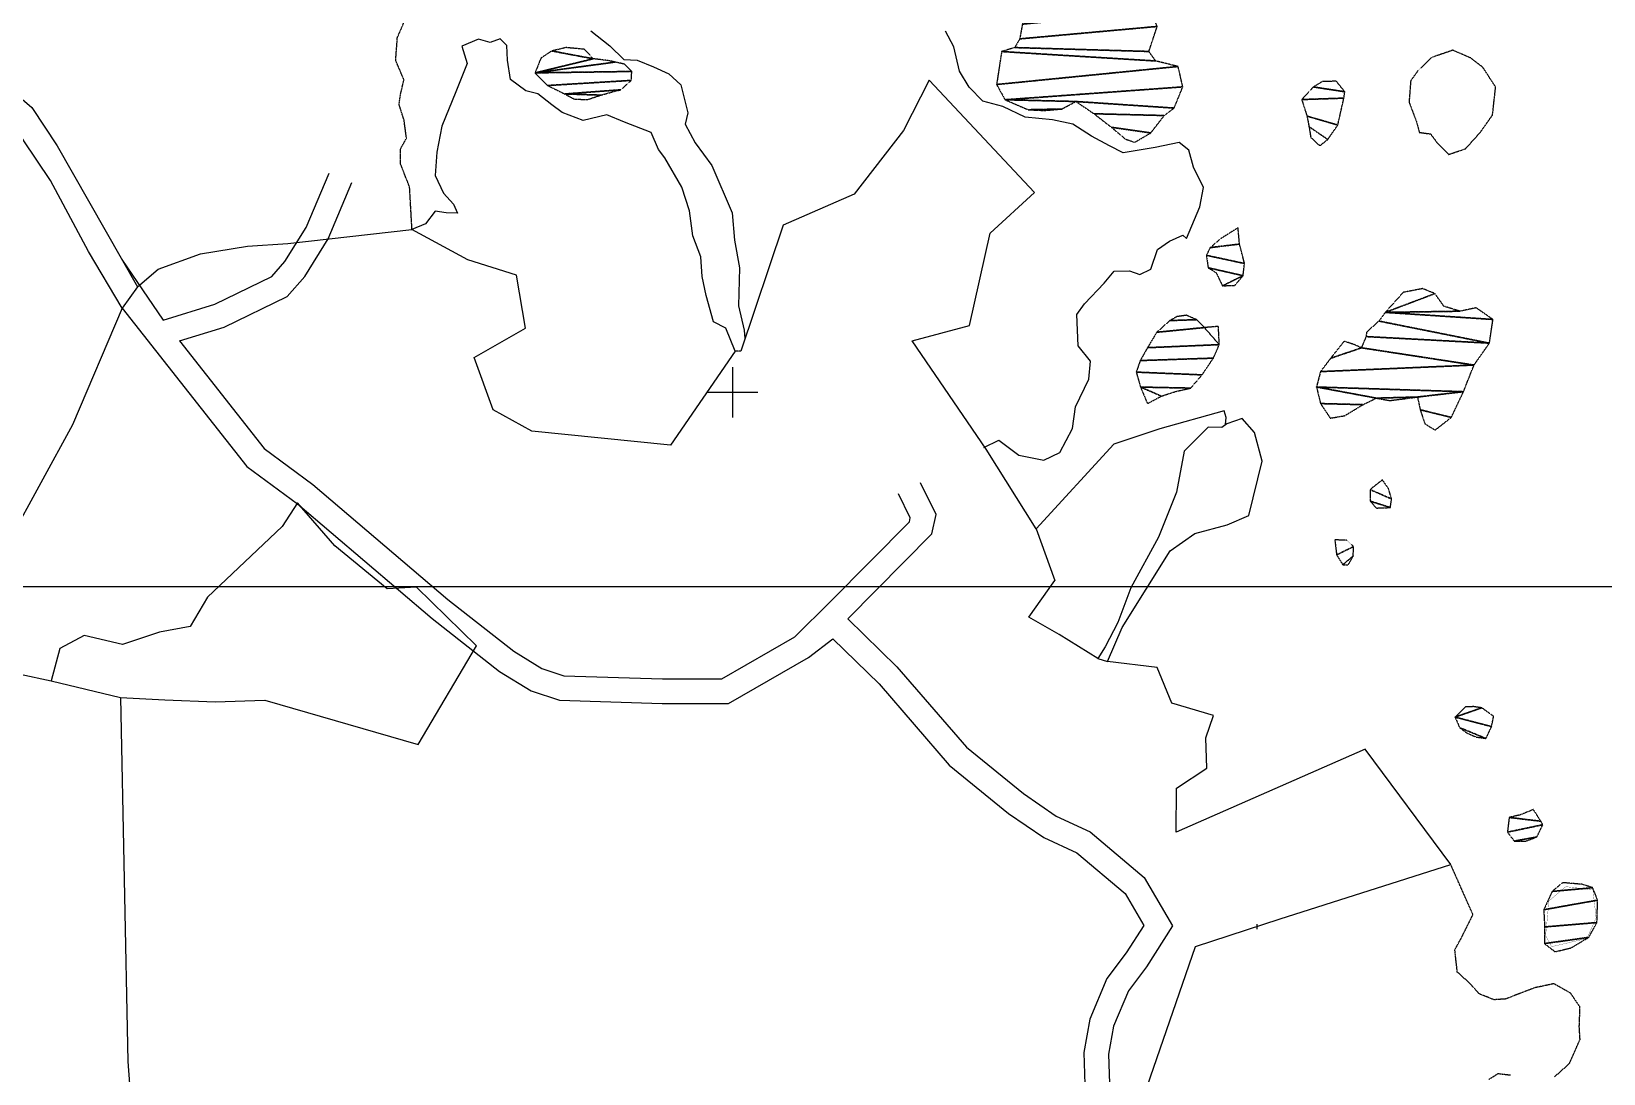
# Model space of a CAD drawing. Header units: metres. Extents: x 615331 to 657292, y 1301217 to 1321009.
# Drawn here: x 634176 to 635426, y 1318354 to 1319182 of the extents above; entities that cross this region are included whole.
import ezdxf

# ---------------------------------------------------------------- set-up
doc = ezdxf.new("R2010")
doc.units = ezdxf.units.M
doc.linetypes.add('HIDDEN', pattern=[0.375, 0.25, -0.125])
for name, color, linetype in [('2', 1, 'Continuous'), ('3', 7, 'Continuous'), ('42', 7, 'Continuous'), ('CIRCULO PI', 2, 'Continuous'), ('CVL_CUADCON_LIN', 8, 'Continuous')]:
    doc.layers.add(name, color=color, linetype=linetype)
picture_1 = doc.add_image_def('image2.jpg', size_in_pixel=(1123, 633))

# ---------------------------------------------------------------- blocks, each defined once
blk = doc.blocks.new('COORD')
at = {"layer": '42', "color": 2, "linetype": 'Continuous'}
for p, q in [((0, -2), (0, 2)), ((-2, 0), (2, 0))]:
    blk.add_line(p, q, dxfattribs=at)
blk = doc.blocks.new('COORD$')
at = {"layer": '42', "color": 2, "linetype": 'Continuous'}
blk.add_blockref('COORD', (0, 0), dxfattribs=at)

msp = doc.modelspace()

# ---------------------------------------------------------------- linework, layer by layer
at = {"layer": '2', "color": 1, "linetype": 'Continuous'}
for p, q in [((634259.84223, 1318979.38708), (634247.84623, 1318962.22608)), ((634974.82423, 1318786.94508), (634935.00023, 1318850.09008)), ((634974.82423, 1318786.94508), (634989.50323, 1318745.90808)), ((635023.72723, 1318683.72108), (635031.37723, 1318681.26008)), ((634191.25823, 1318666.06608), (634246.30423, 1318652.71708))]:
    msp.add_line(p, q, dxfattribs=at)
for points in [[(634620.48223, 1319182.97708), (634635.60523, 1319170.95408), (634646.65123, 1319160.15408), (634657.32623, 1319159.51308), (634670.33923, 1319154.32608), (634682.59723, 1319148.62208), (634692.09523, 1319139.83708), (634697.68423, 1319117.54108), (634695.50023, 1319108.62208), (634703.54423, 1319093.72308), (634716.70323, 1319075.83208), (634732.88123, 1319038.15708), (634734.90923, 1319016.32708), (634738.71423, 1318994.51908), (634738.04423, 1318964.27308), (634742.58523, 1318944.76008), (634743.14623, 1318938.32408)], [(634933.07723, 1318851.53408), (634945.00623, 1318857.37808), (634960.89123, 1318845.36308), (634980.74723, 1318841.52408), (634993.63323, 1318847.51608), (635003.57423, 1318866.68708), (635006.17023, 1318883.99508), (635016.58723, 1318905.96708), (635017.94823, 1318920.21208), (635008.15823, 1318932.29608), (635007.11123, 1318957.18608), (635013.10823, 1318965.89408), (635028.92223, 1318982.33708), (635036.68723, 1318991.82708), (635048.87823, 1318991.96708), (635057.29423, 1318989.01408), (635065.87923, 1318993.43208), (635071.28923, 1319008.99308), (635080.86523, 1319015.70908), (635091.47923, 1319020.40508), (635094.30523, 1319017.64208), (635104.93823, 1319042.91908), (635107.81123, 1319058.19808), (635100.00623, 1319074.37108), (635096.29423, 1319088.05008), (635088.60523, 1319094.06008), (635069.34723, 1319090.02808), (635043.99423, 1319085.92708), (635033.00923, 1319091.39108), (635018.69723, 1319099.10508), (635003.85723, 1319108.59108), (634987.81623, 1319111.96508), (634965.94623, 1319114.25608), (634948.32323, 1319122.69308), (634932.27423, 1319126.83008), (634921.47723, 1319138.14108), (634913.71323, 1319150.75708), (634909.17423, 1319170.01608), (634902.68023, 1319182.64708)], [(634735.40923, 1318928.16108), (634727.83423, 1318946.37008), (634718.12623, 1318951.34108), (634712.29723, 1318972.36408), (634709.07523, 1318987.57308), (634708.13623, 1319003.06208), (634701.59623, 1319019.75808), (634699.08023, 1319039.80308), (634693.02423, 1319058.53708), (634679.29723, 1319081.75708), (634674.39323, 1319088.56108), (634668.65223, 1319101.96308), (634647.22023, 1319110.35708), (634633.18523, 1319116.04108), (634614.44123, 1319111.50708), (634597.85723, 1319117.92408), (634589.40723, 1319123.92608), (634578.38423, 1319132.69308), (634568.95923, 1319135.12608), (634556.66423, 1319144.13308), (634554.20123, 1319159.60508), (634553.81323, 1319171.28908), (634548.41923, 1319176.56308), (634540.57823, 1319173.67808), (634531.14923, 1319176.36608), (634518.00723, 1319170.62508), (634522.22723, 1319156.95208), (634513.08923, 1319134.23308), (634501.96823, 1319107.17208), (634498.14323, 1319086.29208), (634496.83123, 1319067.72808), (634503.34023, 1319053.82708), (634511.31423, 1319045.02508), (634514.44323, 1319037.94608), (634505.55223, 1319038.09808), (634496.64523, 1319039.52108), (634488.88823, 1319029.26808), (634478.27123, 1319024.82708)], [(634116.09323, 1319155.86608), (634137.79023, 1319146.45808), (634156.68023, 1319138.28908), (634175.91623, 1319121.99308), (634196.07723, 1319091.47708), (634259.84223, 1318979.38708)], [(634935.00023, 1318850.09008), (634876.11823, 1318936.42508), (634921.72623, 1318948.60908), (634938.20423, 1319022.01708), (634973.42623, 1319054.43308), (634889.61023, 1319143.55308), (634869.20823, 1319103.66708), (634830.12023, 1319052.90208), (634773.46523, 1319028.39508), (634739.72823, 1318928.08408)], [(634247.84623, 1318962.22608), (634220.91423, 1319007.40108), (634190.80323, 1319063.97508), (634169.09823, 1319096.25108), (634137.87323, 1319116.98408), (634055.95623, 1319128.24408), (634023.10323, 1319113.63908), (633999.88323, 1319100.66808), (633977.17123, 1319087.70408), (633948.35923, 1319075.17808), (633812.97523, 1319053.04808), (633735.42723, 1319037.67808), (633685.78923, 1319024.91308), (633623.79923, 1319003.87708)], [(634280.27358, 1318952.72304), (634321.50809, 1318965.61474), (634366.86232, 1318987.61252), (634377.21952, 1318999.32425), (634394.2021, 1319026.43598), (634412.37731, 1319069.73665)], [(634293.24667, 1318936.23337), (634328.75256, 1318947.33405), (634378.95158, 1318971.68165), (634392.97989, 1318987.54461), (634411.66662, 1319017.37692), (634430.45865, 1319062.14711)], [(634259.84223, 1318979.38708), (634276.44723, 1318993.29808), (634310.08823, 1319005.62608), (634347.35823, 1319011.64208), (634379.59123, 1319013.78908), (634478.27123, 1319024.82708)], [(634735.40923, 1318928.16108), (634683.89323, 1318853.51108), (634573.48523, 1318864.53708), (634542.80623, 1318881.50008), (634527.61323, 1318923.04008), (634568.52523, 1318946.36208), (634561.45823, 1318988.49708), (634522.69723, 1319000.79708), (634478.27123, 1319024.82708)], [(634247.84623, 1318962.22608), (634208.26623, 1318869.53608), (634157.75923, 1318777.22908), (634092.23823, 1318687.29208), (634191.25823, 1318666.06608)], [(634247.84623, 1318962.22608), (634346.80644, 1318836.44098), (634387.14962, 1318806.6137), (634494.36772, 1318715.47239), (634547.97676, 1318673.49211), (634573.16546, 1318658.00347), (634595.47575, 1318650.57109), (634677.27781, 1318648.09224), (634729.95653, 1318648.09224), (634793.78865, 1318684.63653), (634812.99669, 1318699.50337), (634849.76197, 1318663.64535), (634905.68284, 1318599.02063), (634952.86705, 1318560.59433), (634980.82924, 1318541.38327), (635007.04269, 1318529.1554), (635045.49025, 1318496.84304), (635060.34396, 1318471.51803), (635046.36462, 1318449.68463), (635030.95831, 1318429.34019), (635017.45812, 1318396.95297), (635012.76453, 1318370.55699), (635013.7648, 1318336.52691)], [(634293.24667, 1318936.23337), (634360.58637, 1318850.64007), (634399.34291, 1318821.98586), (634506.76806, 1318730.66853), (634559.19335, 1318689.61523), (634581.50973, 1318675.89279), (634598.94469, 1318670.08456), (634677.57485, 1318667.70183), (634724.74039, 1318667.70183), (634782.86347, 1318700.97765), (634811.04454, 1318729.0062)], [(635125.37323, 1318869.92208), (635125.82023, 1318875.52108), (635124.23923, 1318880.59008), (635073.06323, 1318866.31208), (635036.60223, 1318854.22608), (634974.82423, 1318786.94508)], [(635126.38323, 1318870.44208), (635122.35123, 1318867.34708), (635111.67423, 1318867.74208), (635092.56923, 1318848.72108), (635086.31823, 1318816.10608), (635071.97023, 1318780.35408), (635050.04923, 1318739.94308), (635039.67723, 1318712.37008), (635029.72523, 1318692.93908), (635023.72723, 1318683.72108)], [(635086.22523, 1318545.55108), (635086.35023, 1318580.64308), (635110.57023, 1318596.66708), (635109.80123, 1318620.56108), (635115.70423, 1318638.42408), (635082.56223, 1318648.24108), (635071.07123, 1318676.59808), (635031.37723, 1318681.26008), (635043.27923, 1318708.34008), (635081.23923, 1318769.26508), (635100.90823, 1318783.20608), (635126.75323, 1318790.09308), (635143.95323, 1318797.39708), (635154.66123, 1318840.73908), (635148.31323, 1318863.55608), (635138.53523, 1318874.64008), (635126.38323, 1318870.44208)], [(634824.979, 1318715.20886), (634891.86438, 1318782.75896), (634895.23243, 1318798.24759), (634882.76749, 1318823.49773)], [(634246.30423, 1318652.71708), (634281.55023, 1318650.87508), (634321.71923, 1318649.27008), (634361.34523, 1318650.71008), (634483.20023, 1318615.39508), (634529.61123, 1318693.70008), (634481.83323, 1318740.48608), (634458.46823, 1318739.22008), (634416.92823, 1318773.35808), (634387.07623, 1318807.62108), (634375.08523, 1318788.67708), (634315.72623, 1318732.61008), (634301.75223, 1318709.06708), (634277.40423, 1318704.73808), (634248.03523, 1318694.76208), (634217.46123, 1318702.06408), (634198.26223, 1318691.68708), (634191.25823, 1318666.06608)], [(634811.04454, 1318729.0062), (634873.91508, 1318792.50156), (634874.61384, 1318795.71495), (634865.18376, 1318814.81738)], [(635023.72723, 1318683.72108), (634993.02523, 1318702.71808), (634968.98523, 1318716.70108), (634989.50323, 1318745.90808)], [(634825.05561, 1318715.28623), (634864.04772, 1318677.10424), (634919.39218, 1318613.14565), (634964.63021, 1318576.30431), (634990.593, 1318558.46689), (635017.67791, 1318545.83251), (635060.69474, 1318509.68001), (635083.34107, 1318471.06889), (635062.46323, 1318438.46118), (635048.09806, 1318419.49159), (635036.38751, 1318391.39775), (635032.42503, 1318369.11339), (635033.34782, 1318337.71924)], [(634246.30423, 1318652.71708), (634252.15123, 1318363.36708), (634256.64923, 1318303.19808), (634260.28523, 1318229.55108), (634134.77323, 1318232.69008), (634060.44523, 1318291.04508), (633891.45823, 1318342.21908), (633801.47823, 1318392.26308)], [(634260.28523, 1318229.55108), (634386.17323, 1318239.04108), (634408.47623, 1318105.01908), (634499.99823, 1318101.41908), (634640.83523, 1318096.31208), (634690.78723, 1318083.11508), (634736.67823, 1318069.36508), (634818.75123, 1318046.84808), (634901.73923, 1318033.49408), (634962.84323, 1318022.95908), (635008.59623, 1318021.92108), (635014.30723, 1318103.86108), (635025.07923, 1318187.88808), (635041.46823, 1318269.43308), (635050.20923, 1318306.65108), (635101.44923, 1318454.68108), (635168.80323, 1318476.76008), (635304.53923, 1318519.91208), (635236.44823, 1318611.74308), (635086.22523, 1318545.55108)]]:
    msp.add_lwpolyline(points, dxfattribs=at)
at = {"layer": '3', "color": 30, "linetype": 'HIDDEN'}
msp.add_line((634739.72823, 1318928.08408), (634735.40923, 1318928.16108), dxfattribs=at)
for points in [[(634478.27123, 1319024.82708), (634476.36123, 1319058.60008), (634469.03523, 1319077.32008), (634469.15623, 1319089.01008), (634473.88523, 1319097.44908), (634471.94223, 1319111.91008), (634467.99023, 1319124.31608), (634469.16723, 1319132.46008), (634471.83023, 1319143.92508), (634465.30423, 1319159.35108), (634466.62123, 1319177.40708), (634478.25023, 1319204.47408)], [(635330.12823, 1319153.75808), (635320.39123, 1319161.27008), (635306.20723, 1319167.44108), (635289.55123, 1319161.76408), (635278.49523, 1319151.22008), (635272.70223, 1319143.17308), (635271.37323, 1319126.13308), (635277.39423, 1319110.44808), (635279.52223, 1319102.08708), (635288.42523, 1319100.91908), (635293.32623, 1319094.36808), (635302.83623, 1319084.56708), (635316.24723, 1319089.04008), (635328.03523, 1319102.13408), (635337.75023, 1319115.88208), (635340.24023, 1319138.15608), (635330.12823, 1319153.75808)], [(635387.16523, 1318351.19008), (635398.98223, 1318361.74308), (635407.39923, 1318380.89708), (635406.77823, 1318390.79908), (635407.36023, 1318406.56008), (635399.86723, 1318417.65508), (635386.57423, 1318425.12608), (635371.37023, 1318421.90308), (635348.10423, 1318412.99708), (635338.96723, 1318412.38508), (635327.22923, 1318417.07808), (635319.51223, 1318425.62908), (635309.75923, 1318434.41108), (635307.77823, 1318452.17508), (635312.75623, 1318461.12608), (635322.19223, 1318480.03708), (635304.53923, 1318519.91208)], [(635334.86523, 1318349.06708), (635342.17823, 1318353.72508), (635352.09723, 1318352.56808)]]:
    msp.add_lwpolyline(points, dxfattribs=at)
at = {"layer": 'CVL_CUADCON_LIN', "color": 2, "ltscale": 0.5, "flags": 128}
msp.add_lwpolyline([(634247.54676, 1319001.00082), (634280.27358, 1318952.72304)], dxfattribs=at)
at = {"layer": 'CVL_CUADCON_LIN', "color": 4, "ltscale": 0.5, "const_width": 0.2, "flags": 128}
msp.add_lwpolyline([(635380.01408, 1318463.3153), (635384.93253, 1318454.60847), (635412.91322, 1318461.18623), (635420.1644, 1318477.55175), (635417.63799, 1318499.80882), (635395.98323, 1318502.3211), (635382.67288, 1318490.98786)], close=True, dxfattribs=at)
for points in [[(635420.1644, 1318477.55175), (635417.63799, 1318499.80882)], [(635382.67288, 1318490.98786), (635380.01408, 1318463.3153)]]:
    msp.add_lwpolyline(points, dxfattribs=at)
at = {"layer": 'CVL_CUADCON_LIN', "color": 4, "ltscale": 0.5, "flags": 128}
msp.add_lwpolyline([(635150.33823, 1318472.41208), (635150.33823, 1318468.41208)], dxfattribs=at)

# ---------------------------------------------------------------- block references
at = {"layer": '42', "color": 1, "linetype": 'Continuous', "xscale": 10, "yscale": 10}
msp.add_blockref('COORD$', (634733.49623, 1318895.48808), dxfattribs=at)

# ---------------------------------------------------------------- pictures from other files: only their frames are drawn
at = {"layer": 'CIRCULO PI'}
image = msp.add_image(picture_1, insert=(633770.17231, 1316661.08331), size_in_units=(3689.82738, 2079.84037), dxfattribs=at)
image.dxf.flags = 7

# ---------------------------------------------------------------- meshes
at = {"layer": '3', "color": 30, "linetype": 'HIDDEN'}
mesh = msp.add_polyface(dxfattribs=at)
corners = [(634995.08223, 1319120.68708), (634968.41923, 1319120.12808), (635028.52323, 1319239.47908), (635005.64023, 1319241.50408), (635039.76123, 1319234.01708), (634999.85623, 1319236.35608), (635049.76523, 1319225.49208), (634995.92923, 1319224.36908), (635055.99623, 1319213.62108), (634992.74723, 1319213.91408), (635065.82423, 1319198.23308), (634983.42023, 1319207.70908), (634963.83123, 1319188.17408), (635071.04023, 1319186.35108), (634961.67923, 1319176.46108), (635064.41023, 1319166.45508), (634957.69423, 1319169.55508), (635069.83023, 1319158.89408), (634947.31623, 1319166.38708), (635087.66023, 1319154.52408), (634943.29823, 1319140.16908), (635091.40123, 1319138.30508), (634950.04023, 1319128.04908), (635084.48223, 1319121.45508), (635006.44423, 1319126.66108), (635076.67623, 1319115.52208), (635020.78023, 1319116.91508), (635065.91223, 1319101.67708), (635034.61923, 1319106.14808), (634967.96023, 1319204.73708), (635015.76123, 1319244.92308), (635053.04423, 1319094.16208), (635045.64723, 1319096.87208), (634981.12623, 1319119.51108), (634973.99723, 1319209.88808)]
mesh.append_faces([[corners[k] for k in face] for face in [(0, 1, 33), (3, 2, 30), (27, 28, 32, 31), (29, 11, 34)]], dxfattribs={"vtx0": -1, "color": 30})
mesh.append_faces([[corners[k] for k in face] for face in [(21, 22, 24, 23)]], dxfattribs={"vtx0": -1, "vtx1": -1, "vtx2": -1, "color": 30})
mesh.append_faces([[corners[k] for k in face] for face in [(10, 11, 29, 12)]], dxfattribs={"vtx0": -1, "vtx1": -1, "vtx3": -1, "color": 30})
mesh.append_faces([[corners[k] for k in face] for face in [(1, 0, 24, 22), (2, 3, 5, 4), (4, 5, 7, 6), (6, 7, 9, 8), (8, 9, 11, 10), (10, 12, 14, 13), (13, 14, 16, 15), (15, 16, 18, 17), (17, 18, 20, 19), (19, 20, 22, 21), (23, 24, 26, 25), (25, 26, 28, 27)]], dxfattribs={"vtx0": -1, "vtx2": -1, "color": 30})
mesh = msp.add_polyface(dxfattribs=at)
corners = [(634622.51523, 1319160.64008), (634589.42423, 1319166.86808), (634576.16123, 1319149.43808), (634640.07123, 1319158.04608), (634653.11023, 1319150.57208), (634652.68423, 1319143.45208), (634586.18223, 1319139.38908), (634644.38723, 1319135.98908), (634599.72123, 1319132.68308), (634628.43323, 1319131.74108), (634647.20223, 1319156.34908), (634640.08123, 1319134.92308), (634618.31223, 1319128.32208), (634607.64323, 1319128.45408), (634580.85323, 1319161.18008), (634600.82323, 1319169.54008), (634615.31723, 1319168.18108), (634633.96123, 1319159.24608)]
mesh.append_faces([[corners[k] for k in face] for face in [(1, 0, 16, 15), (9, 8, 13, 12)]], dxfattribs={"vtx0": -1, "color": 30})
mesh.append_faces([[corners[k] for k in face] for face in [(0, 2, 3, 17), (3, 2, 4, 10), (7, 8, 9, 11)]], dxfattribs={"vtx0": -1, "vtx1": -1, "color": 30})
mesh.append_faces([[corners[k] for k in face] for face in [(4, 2, 6, 5), (5, 6, 8, 7)]], dxfattribs={"vtx0": -1, "vtx2": -1, "color": 30})
mesh.append_faces([[corners[k] for k in face] for face in [(0, 1, 14, 2)]], dxfattribs={"vtx0": -1, "vtx3": -1, "color": 30})
mesh = msp.add_polyface(dxfattribs=at)
corners = [(635220.22423, 1319134.44208), (635195.28823, 1319138.22208), (635219.52023, 1319129.35208), (635186.00523, 1319128.20608), (635214.68423, 1319107.95208), (635190.21923, 1319115.04108), (635206.68823, 1319096.42708), (635191.83923, 1319106.67508), (635202.60423, 1319142.62608), (635213.52523, 1319142.75008), (635200.39423, 1319091.52708), (635193.20823, 1319098.05108)]
mesh.append_faces([[corners[k] for k in face] for face in [(1, 0, 9, 8), (6, 7, 11, 10)]], dxfattribs={"vtx0": -1, "color": 30})
mesh.append_faces([[corners[k] for k in face] for face in [(0, 1, 3, 2), (2, 3, 5, 4), (4, 5, 7, 6)]], dxfattribs={"vtx0": -1, "vtx2": -1, "color": 30})
mesh = msp.add_polyface(dxfattribs=at)
corners = [(635136.51823, 1319013.29708), (635113.18223, 1319010.48908), (635140.50523, 1318997.84208), (635110.20423, 1319004.35608), (635139.34523, 1318988.17308), (635111.58723, 1318994.46208), (635122.92823, 1318980.10908), (635132.82923, 1318980.47608), (635117.98323, 1318990.47008), (635121.73623, 1319017.70108), (635135.35423, 1319026.24208)]
mesh.append_faces([[corners[k] for k in face] for face in [(1, 0, 10, 9), (4, 6, 7)]], dxfattribs={"vtx0": -1, "color": 30})
mesh.append_faces([[corners[k] for k in face] for face in [(0, 1, 3, 2), (2, 3, 5, 4)]], dxfattribs={"vtx0": -1, "vtx2": -1, "color": 30})
mesh.append_faces([[corners[k] for k in face] for face in [(4, 5, 8, 6)]], dxfattribs={"vtx0": -1, "vtx3": -1, "color": 30})
mesh = msp.add_polyface(dxfattribs=at)
corners = [(635304.97223, 1318875.46908), (635280.26523, 1318881.53908), (635338.11823, 1318953.34808), (635252.45523, 1318958.97508), (635335.28523, 1318934.51208), (635247.45423, 1318952.05708), (635237.18123, 1318939.74308), (635323.03823, 1318917.09408), (635233.47323, 1318930.80708), (635200.92423, 1318911.88608), (635314.64423, 1318895.90808), (635197.76123, 1318899.65308), (635245.36123, 1318890.79608), (635234.75223, 1318885.59308), (635200.96023, 1318886.47708), (635291.90923, 1318973.91008), (635278.11723, 1318891.67908), (635311.88123, 1318959.90908), (635208.93123, 1318922.39608), (635219.69823, 1318935.98608), (635227.34623, 1318933.53208), (635237.64823, 1318943.30608), (635266.75123, 1318974.89308), (635282.21223, 1318977.86408), (635299.13623, 1318963.82808), (635324.80423, 1318962.59708), (635292.13323, 1318865.41308), (635283.94823, 1318870.40108), (635267.46523, 1318890.28608), (635256.05123, 1318888.88508), (635220.12123, 1318876.78608), (635208.71323, 1318874.87708)]
mesh.append_faces([[corners[k] for k in face] for face in [(0, 1, 27, 26), (13, 14, 31, 30), (3, 15, 23, 22), (16, 12, 29, 28), (18, 8, 20, 19)]], dxfattribs={"vtx0": -1, "color": 30})
mesh.append_faces([[corners[k] for k in face] for face in [(15, 3, 17, 24)]], dxfattribs={"vtx0": -1, "vtx1": -1, "color": 30})
mesh.append_faces([[corners[k] for k in face] for face in [(10, 11, 12, 16)]], dxfattribs={"vtx0": -1, "vtx1": -1, "vtx2": -1, "vtx3": -1, "color": 30})
mesh.append_faces([[corners[k] for k in face] for face in [(7, 8, 18, 9)]], dxfattribs={"vtx0": -1, "vtx1": -1, "vtx3": -1, "color": 30})
mesh.append_faces([[corners[k] for k in face] for face in [(1, 0, 10, 16), (2, 3, 5, 4), (4, 6, 8, 7), (7, 9, 11, 10), (12, 11, 14, 13)]], dxfattribs={"vtx0": -1, "vtx2": -1, "color": 30})
mesh.append_faces([[corners[k] for k in face] for face in [(3, 2, 25, 17), (4, 5, 21, 6)]], dxfattribs={"vtx0": -1, "vtx3": -1, "color": 30})
mesh = msp.add_polyface(dxfattribs=at)
corners = [(635120.41423, 1318933.32608), (635108.57523, 1318946.91208), (635063.29223, 1318930.89408), (635115.71123, 1318922.60008), (635057.56723, 1318920.66508), (635106.71923, 1318909.28408), (635054.37023, 1318911.48108), (635097.69523, 1318898.76308), (635057.80823, 1318899.57708), (635074.40023, 1318892.39808), (635102.40723, 1318953.19408), (635081.08023, 1318952.44208), (635070.77223, 1318943.17608), (635086.63223, 1318955.55408), (635094.24023, 1318956.65808), (635119.74123, 1318947.80208), (635085.78823, 1318896.08608), (635063.29223, 1318886.42708)]
mesh.append_faces([[corners[k] for k in face] for face in [(1, 0, 15), (9, 8, 17), (11, 10, 14, 13)]], dxfattribs={"vtx0": -1, "color": 30})
mesh.append_faces([[corners[k] for k in face] for face in [(7, 8, 9, 16)]], dxfattribs={"vtx0": -1, "vtx1": -1, "color": 30})
mesh.append_faces([[corners[k] for k in face] for face in [(0, 1, 12, 2)]], dxfattribs={"vtx0": -1, "vtx1": -1, "vtx3": -1, "color": 30})
mesh.append_faces([[corners[k] for k in face] for face in [(0, 2, 4, 3), (3, 4, 6, 5), (5, 6, 8, 7), (10, 11, 12, 1)]], dxfattribs={"vtx0": -1, "vtx2": -1, "color": 30})
mesh = msp.add_polyface(dxfattribs=at)
corners = [(635257.45323, 1318810.63908), (635240.35023, 1318818.06708), (635256.51523, 1318803.76808), (635240.45423, 1318808.92008), (635255.07423, 1318818.74308), (635245.34423, 1318803.38608), (635250.16823, 1318825.80208)]
mesh.append_faces([[corners[k] for k in face] for face in [(1, 0, 4, 6), (2, 3, 5)]], dxfattribs={"vtx0": -1, "color": 30})
mesh.append_faces([[corners[k] for k in face] for face in [(0, 1, 3, 2)]], dxfattribs={"vtx0": -1, "vtx2": -1, "color": 30})
mesh = msp.add_polyface(dxfattribs=at)
corners = [(635227.15323, 1318772.68608), (635213.76523, 1318766.18108), (635226.98323, 1318765.31608), (635218.68023, 1318758.36008), (635222.01523, 1318777.71008), (635223.00123, 1318758.15508), (635212.35923, 1318778.10708)]
mesh.append_faces([[corners[k] for k in face] for face in [(1, 0, 4, 6), (2, 3, 5)]], dxfattribs={"vtx0": -1, "color": 30})
mesh.append_faces([[corners[k] for k in face] for face in [(0, 1, 3, 2)]], dxfattribs={"vtx0": -1, "vtx2": -1, "color": 30})
mesh = msp.add_polyface(dxfattribs=at)
corners = [(635329.20223, 1318644.51808), (635307.95023, 1318637.16008), (635336.99223, 1318629.61508), (635332.52823, 1318620.16208), (635311.60123, 1318628.81708), (635324.64123, 1318621.34308), (635317.23823, 1318624.56108), (635316.49223, 1318645.38908), (635322.84123, 1318645.46108), (635338.67723, 1318637.76608)]
mesh.append_faces([[corners[k] for k in face] for face in [(1, 0, 8, 7), (3, 4, 6, 5)]], dxfattribs={"vtx0": -1, "color": 30})
mesh.append_faces([[corners[k] for k in face] for face in [(0, 1, 2, 9)]], dxfattribs={"vtx0": -1, "vtx1": -1, "color": 30})
mesh.append_faces([[corners[k] for k in face] for face in [(2, 1, 4, 3)]], dxfattribs={"vtx0": -1, "vtx2": -1, "color": 30})
mesh = msp.add_polyface(dxfattribs=at)
corners = [(635376.20723, 1318554.34308), (635351.02623, 1318557.35808), (635377.76223, 1318551.56508), (635349.63623, 1318545.65308), (635373.04723, 1318541.85608), (635355.05023, 1318538.60108), (635364.19623, 1318538.45108), (635360.14623, 1318559.49508), (635370.25823, 1318563.67608)]
mesh.append_faces([[corners[k] for k in face] for face in [(1, 0, 8, 7), (4, 5, 6)]], dxfattribs={"vtx0": -1, "color": 30})
mesh.append_faces([[corners[k] for k in face] for face in [(0, 1, 3, 2), (2, 3, 5, 4)]], dxfattribs={"vtx0": -1, "vtx2": -1, "color": 30})
mesh = msp.add_polyface(dxfattribs=at)
corners = [(635417.45123, 1318501.45408), (635385.22623, 1318498.54408), (635421.37423, 1318491.58908), (635378.53523, 1318483.98408), (635420.81523, 1318473.79608), (635379.20023, 1318470.27108), (635414.34623, 1318462.03308), (635379.09723, 1318457.05608), (635409.29223, 1318504.15508), (635400.47023, 1318453.74308), (635387.55323, 1318450.54608), (635393.52923, 1318505.50008)]
mesh.append_faces([[corners[k] for k in face] for face in [(1, 0, 8, 11), (6, 7, 10, 9)]], dxfattribs={"vtx0": -1, "color": 30})
mesh.append_faces([[corners[k] for k in face] for face in [(0, 1, 3, 2), (2, 3, 5, 4), (4, 5, 7, 6)]], dxfattribs={"vtx0": -1, "vtx2": -1, "color": 30})

doc.saveas('drawing.dxf')
